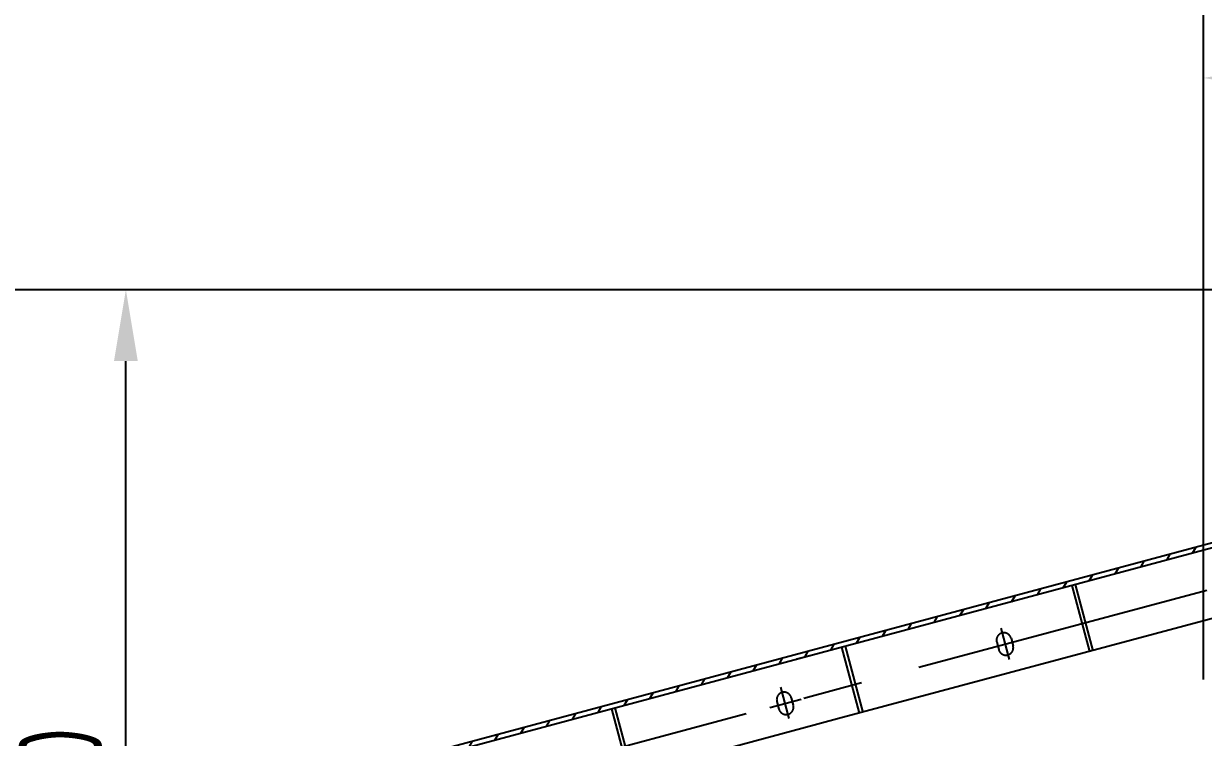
# Model space of a CAD drawing. Header units: millimetres. Extents: x 0 to 16800, y -458 to 11880.
# Drawn here: x 2975 to 4955, y 5262 to 6461 of the extents above; entities that cross this region are included whole.
import ezdxf

# ---------------------------------------------------------------- set-up
doc = ezdxf.new("R2010")
doc.units = ezdxf.units.MM
doc.header["$LTSCALE"] = 400
doc.linetypes.add('F', pattern=[0.75, 0.5, -0.25])
doc.linetypes.add('G', pattern=[2, 1.25, -0.25, 0.25, -0.25])
for name, color, linetype in [('01', 7, 'Continuous'), ('02', 1, 'Continuous'), ('04', 2, 'F'), ('05', 4, 'G'), ('08', 1, 'Continuous')]:
    doc.layers.add(name, color=color, linetype=linetype)
doc.styles.get("Standard").update_dxf_attribs({"font": 'isocp', "width": 0.707, "bigfont": 'intecad.shx'})
doc.dimstyles.new('INTE', dxfattribs={"dimscale": 40, "dimtxt": 3.5, "dimasz": 3, "dimexe": 3, "dimexo": 0, "dimgap": 1, "dimtad": 1, "dimdec": 3, "dimdsep": 46, "dimtxsty": 'Standard', "dimcen": 0, "dimclrd": 1, "dimclre": 1, "dimclrt": 3, "dimaunit": 1, "dimadec": 0, "dimazin": 0, "dimtfac": 1, "dimtmove": 0, "dimatfit": 0, "dimfxl": 1, "dimarcsym": 0})

# ---------------------------------------------------------------- blocks, each defined once
blk = doc.blocks.new('*D16')
at = {"layer": '08', "color": 1, "lineweight": -2}
for p, q in [((6564, 6014), (3026.4, 6014)), ((3146.4, 4434), (3146.4, 5894)), ((3268.9, 4314), (3026.4, 4314))]:
    blk.add_line(p, q, dxfattribs=at)
at = {"layer": '08', "color": 1}
for points in [[(3126.4, 5894), (3166.4, 5894), (3146.4, 6014)], [(3126.4, 4434), (3166.4, 4434), (3146.4, 4314)]]:
    blk.add_solid(points, dxfattribs=at)
at = {"layer": 'DEFPOINTS', "color": 0}
for p in [(3146.4, 6014), (6564, 6014), (3268.9, 4314)]:
    blk.add_point(p, dxfattribs=at)
at = {"layer": '08', "color": 3, "insert": (3036.4, 5164), "char_height": 140, "attachment_point": 5, "rotation": 90}
blk.add_mtext('1700', dxfattribs=at)
blk = doc.blocks.new('*D17')
at = {"layer": '08', "color": 1, "lineweight": -2}
for p, q in [((4955.1, 5359.8), (4955.1, 6489.4)), ((8080.1, 5995), (8080.1, 6489.4)), ((5075.1, 6369.4), (7960.1, 6369.4))]:
    blk.add_line(p, q, dxfattribs=at)
at = {"layer": '08', "color": 1}
for points in [[(5075.1, 6389.4), (5075.1, 6349.4), (4955.1, 6369.4)], [(7960.1, 6389.4), (7960.1, 6349.4), (8080.1, 6369.4)]]:
    blk.add_solid(points, dxfattribs=at)
at = {"layer": 'DEFPOINTS', "color": 0}
for p in [(8080.1, 6369.4), (8080.1, 5995), (4955.1, 5359.8)]:
    blk.add_point(p, dxfattribs=at)
at = {"layer": '08', "color": 3, "insert": (6517.6, 6479.4), "char_height": 140, "attachment_point": 5}
blk.add_mtext('3125', dxfattribs=at)
blk = doc.blocks.new('*D18')
at = {"layer": '08', "color": 1, "lineweight": -2}
for p, q in [((4647.8, 6014), (2622.4, 6014)), ((2742.4, 5894), (2742.4, 2371)), ((3370.1, 2251), (2622.4, 2251))]:
    blk.add_line(p, q, dxfattribs=at)
at = {"layer": '08', "color": 1}
for points in [[(2722.4, 5894), (2762.4, 5894), (2742.4, 6014)], [(2722.4, 2371), (2762.4, 2371), (2742.4, 2251)]]:
    blk.add_solid(points, dxfattribs=at)
at = {"layer": 'DEFPOINTS', "color": 0}
for p in [(4647.8, 6014), (2742.4, 2251), (3370.1, 2251)]:
    blk.add_point(p, dxfattribs=at)
at = {"layer": '08', "color": 3, "insert": (2632.4, 4132.5), "char_height": 140, "attachment_point": 5, "rotation": 90}
blk.add_mtext('3763', dxfattribs=at)

msp = doc.modelspace()

# ---------------------------------------------------------------- hatches: boundary and pattern name
at = {"layer": '02'}
h = msp.add_hatch(dxfattribs=at)
h.set_pattern_fill('LINE', color=256, scale=10, angle=60, style=0)
h.set_pattern_definition([(60, (-18123.424, 6841.61), (-27.496307, 15.875), [])])
h.paths.add_polyline_path([(3378.0928, 5147.6785, -0.348091628), (3384.266, 5155.4775), (5786.801, 5799.4712), (5784.7314, 5807.1985), (3381.9386, 5163.136, 0.339217731), (3370.0928, 5147.6847), (3370.0928, 4448.9566), (3378.0928, 4448.9566)])
h.paths.add_polyline_path([(5917.1977, 5834.4238), (5915.1282, 5842.1511), (5784.7314, 5807.1985), (5786.801, 5799.4712)])
h.paths.add_polyline_path([(6047.5945, 5869.3763), (6045.5249, 5877.1036), (5915.1282, 5842.1511), (5917.1977, 5834.4238)])
h.paths.add_polyline_path([(6556.0799, 6005.6746), (6556.0799, 6013.9566), (6045.5249, 5877.1036), (6047.5945, 5869.3763)])

# ---------------------------------------------------------------- linework, layer by layer
for p, q in [((6556.0799, 6013.9566), (3381.9386, 5163.136)), ((6556.0799, 6005.6746), (3383.7926, 5155.3506)), ((5569.0928, 5622.2797), (4341.0928, 5293.3883)), ((4281.0928, 5277.3186), (3714.639, 5125.607))]:
    msp.add_line(p, q)
at = {"layer": '01', "color": 7, "linetype": 'Continuous'}
msp.add_line((4315.9147, 5405.2037), (4272.241, 5393.497), dxfattribs=at)
at = {"layer": '04', "color": 2, "linetype": 'F'}
for p, q in [((4734.1298, 5517.5382), (4763.8879, 5406.4656)), ((4739.9254, 5519.0909), (4769.6835, 5408.0184)), ((4632.2722, 5428.8163), (4635.6369, 5416.2593)), ((4347.7563, 5414.0226), (4377.5144, 5302.95)), ((4353.5519, 5415.5753), (4383.31, 5304.5028)), ((4608.1241, 5422.3458), (4611.4888, 5409.7888)), ((4263.3528, 5329.0938), (4266.7175, 5316.5368)), ((3961.3827, 5310.507), (3991.1408, 5199.4344)), ((3967.1783, 5312.0597), (3996.9364, 5200.9872)), ((4239.2047, 5322.6233), (4242.5693, 5310.0663)), ((4341.0928, 5293.3883), (4281.0928, 5277.3186))]:
    msp.add_line(p, q, dxfattribs=at)
for centre, start, end in [((4620.1982, 5425.581), 15, 195), ((4623.5628, 5413.024), 195, 15), ((4251.2788, 5325.8586), 15, 195), ((4254.6434, 5313.3015), 195, 15)]:
    msp.add_arc(centre, 12.5, start, end, dxfattribs=at)
at = {"layer": '05', "color": 4, "linetype": 'G'}
for p, q in [((6506.0827, 5923.3022), (3512.1095, 5121.0695)), ((4629.7356, 5393.2369), (4615.6504, 5445.8036)), ((4259.786, 5294.1092), (4245.7008, 5346.6759)), ((4227.4902, 5312.7552), (4280.0569, 5326.8404))]:
    msp.add_line(p, q, dxfattribs=at)

# ---------------------------------------------------------------- dimensions: what is measured, and where the dimension line sits
at = {"layer": '08'}
dim = msp.add_linear_dim(base=(8080.0928, 6369.3613), p1=(4955.0928, 5359.8391), p2=(8080.0928, 5994.9952), dimstyle='INTE', dxfattribs=at)
dim.commit()
dim.dimension.update_dxf_attribs({"geometry": '*D17', "text_midpoint": (6517.5928, 6479.3751)})
for base, p1, p2, picture, middle in [((2742.4499, 2250.9566), (4647.848, 6013.9566), (3370.0928, 2250.9566), '*D18', (2632.4499, 4132.4566)), ((3146.4229, 6013.9566), (3268.9312, 4313.9566), (6564.0332, 6013.9566), '*D16', (3036.4229, 5163.9566))]:
    dim = msp.add_linear_dim(base=base, p1=p1, p2=p2, angle=90, dimstyle='INTE', dxfattribs=at)
    dim.commit()
    dim.dimension.update_dxf_attribs({"geometry": picture, "text_midpoint": middle})

doc.saveas('drawing.dxf')
